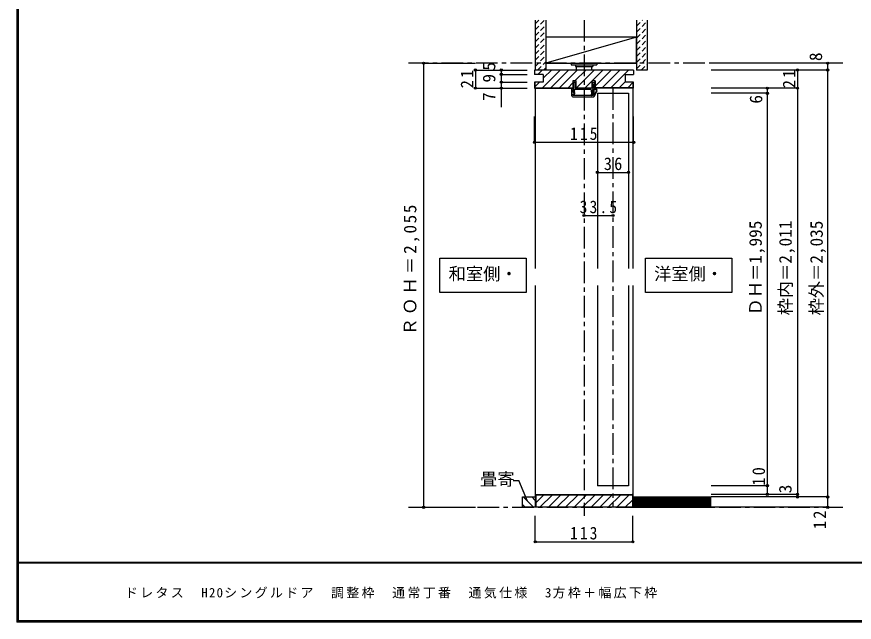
# Model space of a CAD drawing. Units: millimetres at full size, sheet at 1:5; some dimension numbers follow another scale. Extents: x -973 to 977, y -718 to 696.
# Drawn here: x -973 to -3, y -701 to 1 of the extents above; entities that cross this region are included whole.
import ezdxf
from ezdxf.enums import TextEntityAlignment as Align

# ---------------------------------------------------------------- set-up
doc = ezdxf.new("R2010")
doc.units = ezdxf.units.MM
doc.header["$LTSCALE"] = 5
doc.header["$PDMODE"] = 32
doc.header["$PDSIZE"] = 2.5
doc.linetypes.add('CHAIN1', pattern=[8, 5, -1, 1, -1])
doc.linetypes.add('DASHED1', pattern=[1.8, 1.2, -0.6])
for name, color, linetype in [('0-0_補助線', 7, 'Continuous'), ('0-1_通り芯', 4, 'CHAIN1'), ('0-2_柱', 3, 'Continuous'), ('0-3_仕上げ', 2, 'Continuous'), ('0-4_枠', 3, 'Continuous'), ('0-6_扉', 6, 'Continuous'), ('0-7_金物', 7, 'Continuous'), ('0-A_文字', 7, 'Continuous'), ('0-B_寸法', 7, 'Continuous'), ('0-C_ハッチ', 4, 'DASHED1'), ('F-1_枠', 6, 'Continuous'), ('F-A_文字', 7, 'Continuous')]:
    doc.layers.add(name, color=color, linetype=linetype)
doc.styles.add('ＭＳ ゴシック', font='')
doc.styles.get('ＭＳ ゴシック').set_extended_font_data('MS Gothic')

msp = doc.modelspace()

# ---------------------------------------------------------------- linework, layer by layer
at = {"layer": '0-0_補助線', "color": 3}
for p, q in [((-373.293, -60.5), (-373.293, -65.5)), ((-258.293, -60.5), (-373.293, -60.5)), ((-363.293, -65.5), (-373.293, -65.5)), ((-363.293, -65.5), (-363.293, -74.5)), ((-268.293, -65.5), (-268.293, -74.5)), ((-268.293, -65.5), (-258.293, -65.5)), ((-258.293, -60.5), (-258.293, -65.5)), ((-363.293, -74.5), (-373.293, -74.5)), ((-373.293, -74.5), (-373.293, -81.5)), ((-302.772, -73), (-306.472, -73)), ((-306.472, -81.5), (-306.472, -73)), ((-302.772, -73), (-302.772, -81.5)), ((-258.293, -74.5), (-268.293, -74.5)), ((-258.793, -81), (-258.793, -74.5)), ((-258.293, -81.5), (-258.293, -74.5)), ((-373.293, -81.5), (-328.772, -81.5)), ((-306.472, -81.5), (-325.072, -81.5)), ((-258.793, -81), (-302.772, -81)), ((-258.293, -81.5), (-302.772, -81.5))]:
    msp.add_line(p, q, dxfattribs=at)
at = {"layer": '0-0_補助線', "color": 4}
for p, q in [((-369.379, -65.5), (-364.379, -60.5)), ((-364.08, -81), (-343.58, -60.5)), ((-362.293, -69.313), (-353.479, -60.5)), ((-354.18, -81), (-333.68, -60.5)), ((-344.281, -81), (-323.781, -60.5)), ((-326.381, -73), (-313.881, -60.5)), ((-324.482, -81), (-303.982, -60.5)), ((-314.582, -81), (-294.082, -60.5)), ((-302.772, -79.089), (-284.183, -60.5)), ((-294.783, -81), (-274.283, -60.5)), ((-284.884, -81), (-264.384, -60.5)), ((-372.793, -79.814), (-367.479, -74.5)), ((-334.381, -81), (-328.772, -75.391)), ((-274.984, -81), (-268.484, -74.5)), ((-265.085, -81), (-258.793, -74.708)), ((-373.293, -144.245), (-373.293, -114.383)), ((-258.293, -144.245), (-258.293, -114.383)), ((-373.293, -144.245), (-258.293, -144.245))]:
    msp.add_line(p, q, dxfattribs=at)
at = {"layer": '0-0_補助線'}
for p, q in [((-327.622, -77), (-328.772, -77)), ((-327.622, -81.5), (-327.622, -77)), ((-306.172, -77), (-304.672, -74)), ((-306.172, -77), (-305.422, -77)), ((-305.422, -77), (-305.422, -81.5)), ((-304.672, -74), (-302.772, -77)), ((-303.922, -82.2), (-303.922, -77)), ((-303.922, -77), (-302.772, -77)), ((-329.922, -90.5), (-329.922, -81.8)), ((-329.397, -81.602), (-327.947, -83.502)), ((-328.172, -84), (-328.422, -84)), ((-328.409, -84.387), (-327.936, -86.105)), ((-328.122, -84), (-327.872, -84)), ((-327.12, -84.834), (-326.808, -85.695)), ((-326.672, -83.5), (-326.672, -84)), ((-307.922, -83), (-326.172, -83)), ((-305.422, -81.5), (-326.122, -81.5)), ((-306.872, -86.469), (-307.69, -89.092)), ((-307.422, -83.5), (-307.422, -85.46)), ((-305.576, -87.017), (-306.354, -89.509)), ((-306.022, -83), (-306.022, -85.337)), ((-304.922, -83), (-306.022, -83)), ((-304.622, -84), (-305.874, -85.203)), ((-305.472, -86), (-305.422, -86)), ((-305.422, -90), (-305.422, -86)), ((-304.922, -82.2), (-304.922, -83)), ((-303.922, -82.2), (-304.922, -82.2)), ((-302.422, -82.9), (-304.922, -82.9)), ((-303.922, -84), (-304.622, -84)), ((-302.422, -82.2), (-303.922, -82.2)), ((-303.922, -91), (-303.922, -84)), ((-301.438, -84.491), (-303.922, -89.44)), ((-300.812, -84.805), (-303.922, -91)), ((-328.922, -91.5), (-304.422, -91.5)), ((-305.422, -90), (-328.422, -90))]:
    msp.add_line(p, q, dxfattribs=at)
at = {"layer": '0-0_補助線', "color": 6}
msp.add_line((-300.293, -87.5), (-264.293, -87.5), dxfattribs=at)
at = {"layer": '0-0_補助線', "color": 3}
for points in [[(-372.793, -74.5), (-372.793, -81), (-328.772, -81)], [(-325.072, -81.5), (-325.072, -73), (-328.772, -73), (-328.772, -81.5)]]:
    msp.add_lwpolyline(points, dxfattribs=at)
at = {"layer": '0-0_補助線'}
for points in [[(-325.372, -77), (-326.872, -74), (-328.772, -77)], [(-325.372, -77), (-326.122, -77), (-326.122, -81.5)], [(-328.422, -90), (-328.422, -87.9), (-326.422, -87.9), (-326.422, -86.7), (-328.422, -86.7), (-328.422, -84)], [(-327.622, -81.5), (-327.872, -81.5), (-327.872, -84)]]:
    msp.add_lwpolyline(points, dxfattribs=at)
for centre, radius, start, end in [((-329.622, -81.8), 0.3, 41.34778, 180), ((-328.122, -84.3), 0.3, 90, 196.79003), ((-328.172, -83.7), 0.3, 270, 41.34778), ((-327.372, -85.9), 0.6, 196.79003, 270), ((-327.372, -85.9), 0.6, 270, 23.33765), ((-327.672, -84), 1, 303.47738, 0), ((-326.172, -83.5), 0.5, 90, 180), ((-307.922, -83.5), 0.5, 0, 90), ((-306.222, -85.46), 1.2, 180, 237.21126), ((-305.222, -85.337), 0.8, 180, 221.40962), ((-305.472, -85.5), 0.5, 143.61521, 270), ((-306.722, -86.66), 1.2, 342.67017, 41.40962), ((-302.422, -84), 1.8, 333.42485, 90), ((-302.422, -84), 1.1, 333.42485, 90), ((-328.922, -90.5), 1, 180, 270), ((-307.022, -89.3), 0.7, 162.67017, 342.67017), ((-304.422, -91), 0.5, 270, 0)]:
    msp.add_arc(centre, radius, start, end, dxfattribs=at)
for p in [(-373.293, -144.245), (-258.293, -144.245)]:
    msp.add_point(p, dxfattribs=at)
at = {"layer": '0-1_通り芯'}
for p, q in [((-315.793, -2.5), (-315.793, -577.5)), ((-15.947, -52.5), (-519.101, -52.5)), ((-282.293, -81.5), (-282.293, -567.5)), ((-519.101, -567.5), (-15.947, -567.5))]:
    msp.add_line(p, q, dxfattribs=at)
at = {"layer": '0-2_柱', "color": 7}
msp.add_line((-254.977, -22.5), (-359.977, -52.5), dxfattribs=at)
at = {"layer": '0-2_柱'}
for p, q in [((-254.977, -22.5), (-359.977, -22.5)), ((-359.977, -22.5), (-359.977, -52.5)), ((-254.977, -52.5), (-254.977, -22.5)), ((-359.977, -52.5), (-254.977, -52.5))]:
    msp.add_line(p, q, dxfattribs=at)
at = {"layer": '0-3_仕上げ'}
for p, q in [((-372.477, -2.5), (-372.477, -60.5)), ((-359.977, -2.5), (-359.977, -60.5)), ((-254.977, -2.5), (-254.977, -60.5)), ((-359.977, -60.5), (-372.477, -60.5)), ((-387.293, -555.5), (-372.293, -555.5)), ((-387.293, -567.5), (-387.293, -555.5)), ((-372.293, -555.5), (-372.293, -567.5)), ((-259.293, -555.5), (-259.293, -567.5)), ((-259.293, -555.5), (-168.347, -555.5)), ((-372.293, -567.5), (-387.293, -567.5)), ((-259.293, -567.5), (-168.347, -567.5))]:
    msp.add_line(p, q, dxfattribs=at)
at = {"layer": '0-3_仕上げ', "color": 7}
for p, q in [((-359.977, -52.5), (-254.977, -52.5)), ((-259.293, -557), (-168.347, -557)), ((-259.293, -558.5), (-168.347, -558.5)), ((-259.293, -560), (-168.347, -560)), ((-259.293, -561.5), (-168.347, -561.5)), ((-259.293, -563), (-168.347, -563)), ((-259.293, -564.5), (-168.347, -564.5)), ((-259.293, -566), (-168.347, -566))]:
    msp.add_line(p, q, dxfattribs=at)
at = {"layer": '0-3_仕上げ'}
msp.add_lwpolyline([(-242.477, -2.5), (-242.477, -60.5), (-254.977, -60.5)], dxfattribs=at)
at = {"layer": '0-4_枠', "color": 4}
for p, q in [((-372.293, -81.5), (-372.293, -290.5)), ((-259.293, -81.5), (-259.293, -290.5)), ((-372.293, -310.5), (-372.293, -553)), ((-259.293, -310.5), (-259.293, -553.207))]:
    msp.add_line(p, q, dxfattribs=at)
at = {"layer": '0-4_枠'}
for p, q in [((-372.293, -553.207), (-372.293, -567.5)), ((-371.793, -553), (-371.793, -567.5)), ((-259.293, -553.207), (-260, -552.5)), ((-259.293, -553.207), (-259.293, -567.5)), ((-259.293, -567.5), (-372.293, -567.5))]:
    msp.add_line(p, q, dxfattribs=at)
for points in [[(-372.293, -553.207), (-371.586, -552.5), (-260, -552.5)], [(-371.793, -553), (-259.793, -553), (-259.793, -567.5)]]:
    msp.add_lwpolyline(points, dxfattribs=at)
at = {"layer": '0-6_扉'}
for p, q in [((-300.293, -87.5), (-300.293, -290.5)), ((-264.293, -87.5), (-264.293, -290.5)), ((-300.293, -310.5), (-300.293, -542.5))]:
    msp.add_line(p, q, dxfattribs=at)
msp.add_lwpolyline([(-264.293, -310.5), (-264.293, -542.5), (-300.293, -542.5)], dxfattribs=at)
at = {"layer": '0-7_金物'}
for p, q in [((-330.793, -52.5), (-330.793, -54.5)), ((-330.793, -52.5), (-300.793, -52.5)), ((-330.793, -54.5), (-300.793, -54.5)), ((-325.793, -54.5), (-325.793, -56.5)), ((-325.793, -56.5), (-305.793, -56.5)), ((-324.793, -56.5), (-324.793, -60.5)), ((-306.793, -60.5), (-306.793, -56.5)), ((-305.793, -54.5), (-305.793, -56.5)), ((-300.793, -52.5), (-300.793, -54.5))]:
    msp.add_line(p, q, dxfattribs=at)
at = {"layer": '0-A_文字'}
for p, q in [((-482.766, -318.5), (-482.766, -278.5)), ((-482.766, -278.5), (-382.766, -278.5)), ((-382.766, -278.5), (-382.766, -318.5)), ((-244.587, -318.5), (-244.587, -278.5)), ((-244.587, -278.5), (-144.587, -278.5)), ((-144.587, -278.5), (-144.587, -318.5)), ((-382.766, -318.5), (-482.766, -318.5)), ((-144.587, -318.5), (-244.587, -318.5)), ((-397.972, -536.518), (-391.379, -536.518)), ((-381.416, -560.24), (-391.379, -536.518))]:
    msp.add_line(p, q, dxfattribs=at)
at = {"layer": '0-B_寸法', "color": 4}
for p, q in [((-501.704, -52.5), (-441.704, -52.5)), ((-501.704, -52.5), (-501.704, -567.5)), ((-33.347, -52.5), (-168.347, -52.5)), ((-33.347, -567.5), (-33.347, -52.5)), ((-441.704, -60.5), (-381.704, -60.5)), ((-441.704, -60.5), (-441.704, -81.5)), ((-411.704, -60.5), (-411.704, -103.65)), ((-411.704, -65.5), (-381.704, -65.5)), ((-33.347, -60.5), (-168.347, -60.5)), ((-68.347, -60.5), (-68.347, -555.5)), ((-411.704, -74.5), (-381.704, -74.5)), ((-441.704, -81.5), (-381.704, -81.5)), ((-68.347, -81.5), (-168.347, -81.5)), ((-103.347, -81.5), (-103.347, -552.5)), ((-103.347, -87.5), (-168.347, -87.5)), ((-300.293, -179.191), (-264.293, -179.191)), ((-315.793, -229.191), (-282.293, -229.191)), ((-103.347, -542.5), (-168.347, -542.5)), ((-68.347, -552.5), (-168.347, -552.5)), ((-33.347, -555.5), (-168.347, -555.5)), ((-501.704, -567.5), (-441.704, -567.5)), ((-33.347, -567.5), (-168.347, -567.5)), ((-372.293, -607.5), (-372.293, -577.5)), ((-259.293, -607.5), (-259.293, -577.5)), ((-372.293, -607.5), (-259.293, -607.5))]:
    msp.add_line(p, q, dxfattribs=at)
at = {"layer": '0-B_寸法'}
for p in [(-501.704, -52.5), (-33.347, -52.5), (-441.704, -60.5), (-411.704, -60.5), (-411.704, -65.5), (-68.347, -60.5), (-33.347, -60.5), (-411.704, -74.5), (-441.704, -81.5), (-411.704, -81.5), (-103.347, -81.5), (-103.347, -87.5), (-68.347, -81.5), (-300.293, -179.191), (-264.293, -179.191), (-315.793, -229.191), (-282.293, -229.191), (-103.347, -542.5), (-103.347, -552.5), (-68.347, -552.5), (-68.347, -555.5), (-33.347, -555.5), (-501.704, -567.5), (-33.347, -567.5), (-372.293, -607.5), (-259.293, -607.5)]:
    msp.add_point(p, dxfattribs=at)
at = {"layer": '0-C_ハッチ'}
for p, q in [((-372.477, -6.74), (-368.237, -2.5)), ((-372.477, -13.811), (-361.166, -2.5)), ((-372.477, -20.882), (-359.977, -8.382)), ((-254.977, -9.448), (-248.029, -2.5)), ((-254.977, -16.519), (-242.477, -4.019)), ((-372.477, -27.953), (-359.977, -15.453)), ((-254.977, -23.59), (-242.477, -11.09)), ((-254.977, -30.661), (-242.477, -18.161)), ((-372.477, -35.024), (-359.977, -22.524)), ((-254.977, -37.732), (-242.477, -25.232)), ((-372.477, -42.095), (-359.977, -29.595)), ((-372.477, -49.166), (-359.977, -36.666)), ((-254.977, -44.803), (-242.477, -32.303)), ((-372.477, -56.237), (-359.977, -43.737)), ((-254.977, -51.875), (-242.477, -39.375)), ((-254.977, -58.946), (-242.477, -46.446)), ((-369.669, -60.5), (-359.977, -50.809)), ((-362.597, -60.5), (-359.977, -57.88)), ((-249.46, -60.5), (-242.477, -53.517))]:
    msp.add_line(p, q, dxfattribs=at)
at = {"layer": '0-C_ハッチ', "linetype": 'Continuous'}
for p, q in [((-362.346, -553), (-371.793, -562.446)), ((-352.447, -553), (-366.947, -567.5)), ((-342.547, -553), (-357.047, -567.5)), ((-332.648, -553), (-347.148, -567.5)), ((-322.748, -553), (-337.248, -567.5)), ((-312.849, -553), (-327.349, -567.5)), ((-302.949, -553), (-317.449, -567.5)), ((-293.05, -553), (-307.55, -567.5)), ((-283.15, -553), (-297.65, -567.5)), ((-273.251, -553), (-287.751, -567.5)), ((-263.351, -553), (-277.851, -567.5)), ((-374.276, -567.5), (-386.276, -555.5)), ((-372.293, -559.583), (-376.376, -555.5)), ((-259.793, -559.341), (-267.952, -567.5)), ((-384.175, -567.5), (-387.293, -564.382))]:
    msp.add_line(p, q, dxfattribs=at)
at = {"layer": 'F-1_枠'}
for p, q in [((-973.347, 695.833), (-973.347, -700.833)), ((-972.514, 695.833), (-972.514, -700.833)), ((-971.68, 695.833), (-971.68, -700.833)), ((976.653, -631.667), (-973.347, -631.667)), ((976.653, -632.5), (-973.347, -632.5)), ((976.653, -699.167), (-973.347, -699.167)), ((976.653, -700), (-973.347, -700)), ((976.653, -700.833), (-973.347, -700.833))]:
    msp.add_line(p, q, dxfattribs=at)

# ---------------------------------------------------------------- texts
at = {"layer": '0-0_補助線', "insert": (-332.043, -141.745), "char_height": 14.66, "attachment_point": 7, "style": 'ＭＳ ゴシック'}
msp.add_mtext('\\T1.27;\\W0.9;115', dxfattribs=at)
at = {"layer": '0-A_文字', "style": 'ＭＳ ゴシック'}
for s, p in [('和室側・', (-472.766, -308.5)), ('洋室側・', (-234.587, -308.5)), ('畳寄', (-436.379, -546.518))]:
    msp.add_text(s, height=14.66, dxfattribs=at).set_placement(p, align=Align.BOTTOM_LEFT)
at = {"layer": '0-B_寸法', "style": 'ＭＳ ゴシック'}
for s, p in [('8', (-35.488, -50.07)), ('5', (-414.204, -61.204)), ('9', (-414.204, -75)), ('7', (-414.204, -96.337)), ('6', (-104.832, -99.449)), ('ＤＨ＝1,995', (-105.384, -345)), ('枠内＝2,011', (-70.704, -345)), ('枠外＝2,035', (-34.69, -345)), ('3', (-70.847, -551.25))]:
    msp.add_text(s, height=14.66, rotation=90, dxfattribs=at).set_placement(p, align=Align.BOTTOM_LEFT)
at = {"layer": '0-B_寸法', "char_height": 14.66, "attachment_point": 7, "rotation": 90, "style": 'ＭＳ ゴシック'}
for s, insert in [('\\T1.27;\\W0.95;21', (-444.204, -81.63)), ('\\T1.27;\\W0.95;21', (-70.847, -81.549)), ('\\T1.18;ＲＯＨ＝2,055', (-506.345, -368)), ('\\T1.27;\\W0.95;10', (-105.847, -542.5)), ('\\T1.27;\\W0.95;12', (-35.403, -592.838))]:
    msp.add_mtext(s, dxfattribs=dict(at, insert=insert))
at = {"layer": '0-B_寸法', "char_height": 14.66, "attachment_point": 7, "style": 'ＭＳ ゴシック'}
for s, insert in [('\\T1.27;\\W0.95;36', (-292.918, -176.691)), ('\\T1.28;\\W0.9;33.5', (-320.918, -226.691)), ('\\T1.27;\\W0.9;113', (-332.043, -605))]:
    msp.add_mtext(s, dxfattribs=dict(at, insert=insert))
at = {"layer": 'F-A_文字', "insert": (-847.938, -673.333), "char_height": 11, "attachment_point": 7, "style": 'ＭＳ ゴシック'}
msp.add_mtext('\\T1.18;ドレタス\u3000H20シングルドア\u3000調整枠\u3000通常丁番\u3000通気仕様\u30003方枠＋幅広下枠', dxfattribs=at)

doc.saveas('drawing.dxf')
